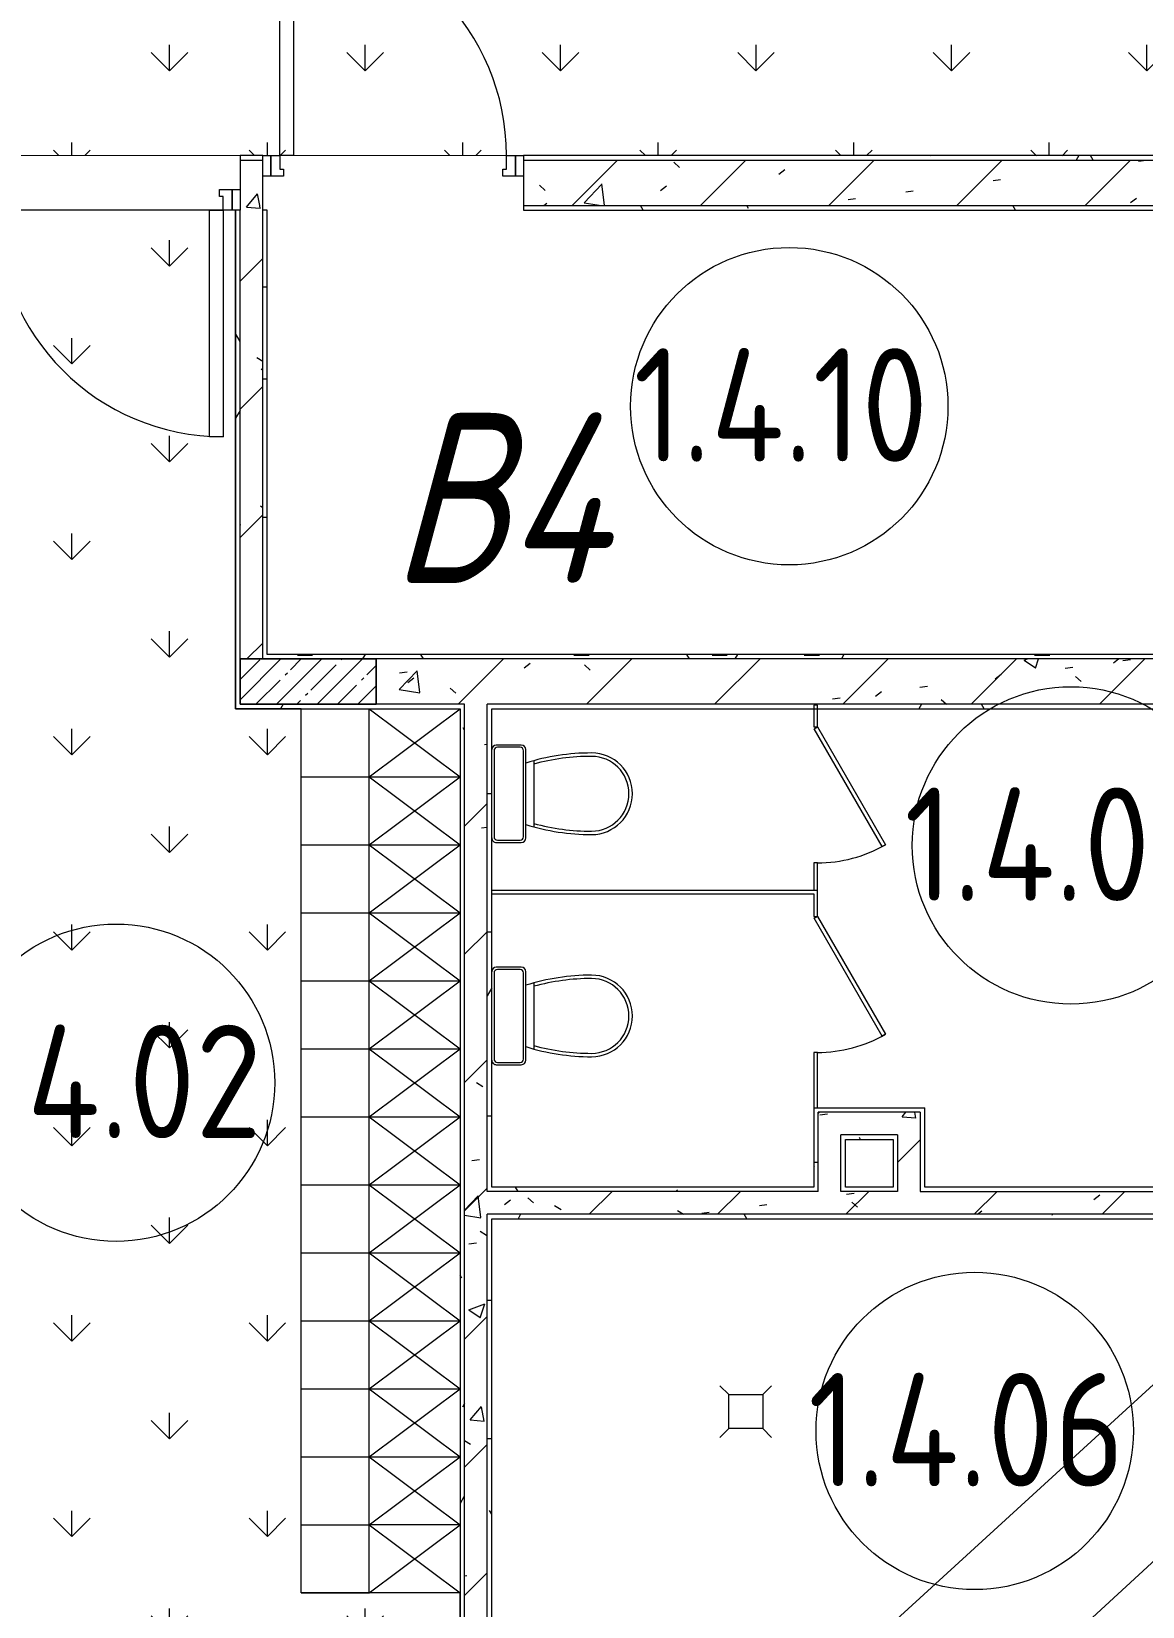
# Model space of a CAD drawing. Header units: millimetres. Extents: x -500089 to 1469082, y -290736 to 166440.
# Drawn here: x 1167984 to 1172884, y -70450 to -63503 of the extents above; entities that cross this region are included whole.
import ezdxf

# ---------------------------------------------------------------- set-up
doc = ezdxf.new("R2010")
doc.units = ezdxf.units.MM
for name, color, linetype, lineweight in [('Двери', 7, 'Continuous', 0), ('Линии', 7, 'Continuous', 0), ('Марки помещений', 7, 'Continuous', 0), ('Несущие колонны', 7, 'Continuous', 0), ('Сантехника', 7, 'Continuous', 0), ('Стены несущие', 7, 'Continuous', 0), ('Стены отделка', 7, 'Continuous', 0), ('Стены штриховка', 7, 'Continuous', 0), ('экспертиза ДУ пояснения', 6, 'Continuous', 0), ('экспертиза категории', 1, 'Continuous', 0), ('экспертиза условные обозначения', 1, 'Continuous', 0)]:
    doc.layers.add(name, color=color, linetype=linetype, lineweight=lineweight)
doc.styles.add('GOST Common_1', font='', dxfattribs={"width": 0.9, "height": 700})
doc.styles.add('mytext', font='isocpeur.ttf', dxfattribs={"width": 0.8, "oblique": 14.999978})
doc.styles.get('GOST Common_1').set_extended_font_data('GOST Common')
pattern_1 = [(0, (1111853.59, -73570.49), (812.8, 203.2), [67.056, -542.544, 67.056, -542.544, -3251.2]), (0, (1111853.59, -73570.49), (812.8, 203.2), [-1219.2, 67.056, -1152.144, 67.056, -542.544, -1422.4]), (0, (1111853.59, -73570.49), (812.8, 203.2), [-3048, 67.056, -339.344, 67.056, -948.944]), (120, (1112158.39, -73468.89), (-582.37636, 602.30545), [67.056, -542.544, 67.056, -542.544, -3251.2]), (120, (1112158.39, -73468.89), (-582.37636, 602.30545), [-1219.2, 67.056, -1152.144, 67.056, -542.544, -1422.4]), (120, (1112158.39, -73468.89), (-582.37636, 602.30545), [-3048, 67.056, -339.344, 67.056, -948.944]), (240, (1112259.99, -73062.49), (-230.42364, -805.50545), [67.056, -542.544, 67.056, -542.544, -3251.2]), (240, (1112259.99, -73062.49), (-230.42364, -805.50545), [-1219.2, 67.056, -1152.144, 67.056, -542.544, -1422.4]), (240, (1112259.99, -73062.49), (-230.42364, -805.50545), [-3048, 67.056, -339.344, 67.056, -948.944])]
pattern_2 = [(45, (1111853.6, -73570.5), (-282.8427, 282.8427), [])]
pattern_3 = [(50, (1111853.6, -73570.5), (728.7365, -63.756), [76.2, -838.2]), (355, (1111853.6, -73570.5), (-140.972, 764.228), [60.96, -670.56]), (100.451, (1111914.3, -73575.8), (587.77, 700.467), [64.76, -712.36]), (46.184, (1111853.6, -73367.3), (1084.316, -168.171), [114.3, -1257.3]), (96.636, (1111943.9, -73381.3), (949.61, 989.71), [97.14, -1068.54]), (351.184, (1111853.6, -73367.3), (949.62, 989.701), [91.44, -1005.84]), (21, (1111955.2, -73418.1), (606.458, -409.0606), [76.2, -838.2]), (326, (1111955.2, -73418.1), (247.208, 736.753), [60.96, -670.56]), (71.451, (1112005.7, -73452.2), (853.668, 327.6855), [64.76, -712.36]), (37.5, (1111853.59, -73570.5), (12.3547, 338.2201), [33.528, -628.904, 33.528, -647.192, -673.1]), (37.5, (1111853.59, -73570.5), (12.3547, 338.2201), [-1343.152, 33.528, -639.572]), (7.5, (1111853.6, -73570.5), (267.2789, 400.7221), [33.528, -354.584, 33.528, -613.664, -256.54]), (7.5, (1111853.6, -73570.5), (267.2789, 400.7221), [-1035.304, 33.528, -223.012]), (327.5, (1111627.02, -73570.5), (542.3633, -22.9153), [33.528, -220.472, 33.528, -758.952, -1051.56]), (327.5, (1111627.02, -73570.5), (542.3633, -22.9153), [-1046.48, 33.528, -1018.032]), (317.5, (1111525.4, -73570.5), (592.517, 101.707), [33.528, -296.672, 33.528, -492.76, -746.76]), (317.5, (1111525.4, -73570.5), (592.517, 101.707), [-856.488, 33.528, -713.232])]
pattern_4 = [(90, (1077209.23, -303341.8), (-431.0523, 431.0523), [114.3, -747.8046]), (45, (1077209.2, -303341.8), (-431.0523, 431.0523), [114.3, -495.3]), (135, (1077209.2, -303341.8), (-431.0523, -431.0523), [114.3, -495.3])]

# ---------------------------------------------------------------- blocks, each defined once
blk = doc.blocks.new('ASVP_ДверьСтальная_1 полотно - Внутренняя 1000х2000h_полотно_ Г Пр _925 в чистоте_-4236617-З Этаж 01')
at = {"layer": 'Двери', "lineweight": 18}
for p, q in [((-500, 1120), (-440, 1120)), ((-500, 120), (-500, 1120)), ((-440, 1120), (-440, 120)), ((-575, 120), (-540, 120)), ((-575, 30), (-575, 120)), ((-540, 120), (-500, 120)), ((-540, 30), (-540, 120)), ((-540, 120), (-540, 30)), ((-440, 120), (-500, 120)), ((-500, 120), (-500, 60)), ((500, 120), (540, 120)), ((500, 60), (500, 120)), ((540, 120), (540, 30)), ((540, 120), (575, 120)), ((540, 30), (540, 120)), ((575, 120), (575, 30)), ((-540, 30), (-575, 30)), ((-484, 30), (-540, 30)), ((-500, 60), (-484, 60)), ((-484, 60), (-484, 30)), ((484, 60), (500, 60)), ((484, 30), (484, 60)), ((540, 30), (484, 30)), ((575, 30), (540, 30))]:
    blk.add_line(p, q, dxfattribs=at)
at = {"layer": 'Двери'}
blk.add_arc((-500, 120), 1000, 0, 90, dxfattribs=at)
blk = doc.blocks.new('ASVP_2D_Унитаз_Слив - Унитаз для взрослых-3413901-З Этаж 01')
at = {"layer": 'Сантехника'}
for p, q in [((85.9, 220), (-304.1, 220)), ((80.9, 210), (-299.1, 210)), ((-254.8, 255), (36.7, 255)), ((-324.1, 200), (-324.1, 90)), ((-314.1, 195), (-314.1, 95)), ((95.9, 95), (95.9, 195)), ((105.9, 90), (105.9, 200)), ((-299.1, 80), (80.9, 80))]:
    blk.add_line(p, q, dxfattribs=at)
for centre, radius, start, end in [((-109.1, 510), 180, 90, 180), ((-109.1, 510), 165, 90, 180), ((-109.1, 510), 180, 0, 90), ((-109.1, 510), 165, 0, 90), ((676.9, 510), 966, 180, 197.47018), ((691.9, 510), 966, 180, 195.30619), ((-910.1, 510), 966, 344.69381, 0), ((-895.1, 510), 966, 342.52982, 0), ((-304.1, 200), 20, 90, 180), ((-299.1, 195), 15, 90, 180), ((80.9, 195), 15, 360, 90), ((85.9, 200), 20, 360, 90), ((-304.1, 90), 20, 180, 270), ((-299.1, 95), 15, 180, 270), ((80.9, 95), 15, 270, 0), ((85.9, 90), 20, 270, 360)]:
    blk.add_arc(centre, radius, start, end, dxfattribs=at)
blk = doc.blocks.new('ASVP_ДверьСтальная_1 полотно - Внутренняя 1000х2000h_полотно_ Г Пр _925 в чистоте_-4236618-З Этаж 01')
at = {"layer": 'Двери', "lineweight": 18}
for p, q in [((-500, 1120), (-440, 1120)), ((-500, 120), (-500, 1120)), ((-440, 1120), (-440, 120)), ((-575, 120), (-540, 120)), ((-575, 30), (-575, 120)), ((-540, 120), (-500, 120)), ((-540, 30), (-540, 120)), ((-540, 120), (-540, 30)), ((-440, 120), (-500, 120)), ((-500, 120), (-500, 60)), ((500, 120), (540, 120)), ((500, 60), (500, 120)), ((540, 120), (540, 30)), ((540, 120), (575, 120)), ((540, 30), (540, 120)), ((575, 120), (575, 30)), ((-540, 30), (-575, 30)), ((-484, 30), (-540, 30)), ((-500, 60), (-484, 60)), ((-484, 60), (-484, 30)), ((484, 60), (500, 60)), ((484, 30), (484, 60)), ((540, 30), (484, 30)), ((575, 30), (540, 30))]:
    blk.add_line(p, q, dxfattribs=at)
at = {"layer": 'Двери'}
blk.add_arc((-500, 120), 1000, 0, 90, dxfattribs=at)
blk = doc.blocks.new('Д_Эскиз_1П - Дверь_в_СУ-3248985-З Этаж 01')
at = {"layer": 'Двери'}
for p, q in [((-300, 8), (219.6, 308)), ((227.6, 294.1), (-292, -5.9)), ((219.6, 308), (227.6, 294.1)), ((-292, -5.9), (-300, 8))]:
    blk.add_line(p, q, dxfattribs=at)
blk.add_arc((-300, 8), 600, 0, 30, dxfattribs=at)
blk = doc.blocks.new('ASVP_2D_Душевой поддон_Трап - Трап-2511425-З Этаж 01')
at = {"layer": 'Сантехника'}
for p, q in [((-75, 75), (-113.9, 113.9)), ((-75, 75), (75, 75)), ((-75, -75), (-75, 75)), ((75, 75), (113.9, 113.9)), ((75, 75), (75, -75)), ((-75, -75), (-113.9, -113.9)), ((75, -75), (-75, -75)), ((75, -75), (113.9, -113.9))]:
    blk.add_line(p, q, dxfattribs=at)
blk = doc.blocks.new('ADSK_КолоннаЖБ_Прямоугольная - 200x600 мм-V272-З Этаж 01')
at = {"layer": 'Несущие колонны', "lineweight": 18}
for p, q in [((-300, 100), (300, 100)), ((-300, -100), (-300, 100)), ((300, 100), (300, -100)), ((300, -100), (-300, -100))]:
    blk.add_line(p, q, dxfattribs=at)
blk = doc.blocks.new('ASVP_Марка_Помещение_ОдноЗначение - Номер-684784-З Этаж 01')
at = {"layer": 'Марки помещений'}
blk.add_circle((0, 0), 3.5, dxfattribs=at)

msp = doc.modelspace()

# ---------------------------------------------------------------- hatches: boundary and pattern name
at = {"layer": 'Несущие колонны'}
h = msp.add_hatch(dxfattribs=at)
h.set_pattern_fill('FP_35', color=256, style=0, pattern_type=2)
h.set_pattern_definition([(45, (1111853.59, -73570.49), (-89.80256, 89.80256), []), (45, (1111943.39, -73570.49), (-89.80256, 89.80256), [158.75, -31.75, 13.411, -18.339])])
h.paths.add_polyline_path([(1169027.878, -66470.488), (1169503.585, -66470.488), (1169503.585, -66270.488), (1168903.585, -66270.488), (1168903.585, -66470.488), (1169003.585, -66470.488)], flags=0)
at = {"layer": 'Стены штриховка'}
h = msp.add_hatch(dxfattribs=at)
h.set_pattern_fill('FP_174', color=256, style=0, pattern_type=2)
h.set_pattern_definition(pattern_1)
h.paths.add_polyline_path([(1179035.572, -64070.488), (1179837.585, -64070.488), (1179837.585, -64050.488), (1178553.585, -64050.488), (1178553.585, -64070.488), (1179033.585, -64070.488)], flags=0)
h.paths.add_polyline_path([(1169003.585, -64070.488), (1169003.585, -64050.488), (1168903.585, -64050.488), (1168903.585, -64070.488)], flags=0)
h.paths.add_polyline_path([(1173743.585, -64070.488), (1175503.585, -64070.488), (1175503.585, -64050.488), (1170153.585, -64050.488), (1170153.585, -64070.488), (1173643.585, -64070.488)], flags=0)
h.paths.add_polyline_path([(1177095.325, -64070.488), (1177103.585, -64070.488), (1177103.585, -64050.488), (1176653.585, -64050.488), (1176653.585, -64070.488), (1177089.89, -64070.488)], flags=0)
h = msp.add_hatch(dxfattribs=at)
h.set_pattern_fill('FP_201', color=256, style=0, pattern_type=2)
h.set_pattern_definition(pattern_2)
h.paths.add_polyline_path([(1177103.585, -64270.488), (1177103.585, -64070.488), (1176653.585, -64070.488), (1176653.585, -64270.488), (1177003.585, -64270.488)], flags=0)
h.paths.add_polyline_path([(1168903.585, -64270.488), (1169003.585, -64270.488), (1169003.585, -64070.488), (1168903.585, -64070.488), (1168903.585, -64201.68)], flags=0)
h.paths.add_polyline_path([(1171553.585, -64270.488), (1175503.585, -64270.488), (1175503.585, -64070.488), (1170153.585, -64070.488), (1170153.585, -64270.488), (1170505.662, -64270.488)], flags=0)
h.paths.add_polyline_path([(1179035.572, -64270.488), (1179853.585, -64270.488), (1179853.585, -64070.488), (1178553.585, -64070.488), (1178553.585, -64270.488)], flags=0)
h = msp.add_hatch(dxfattribs=at)
h.set_pattern_fill('FP_31', color=256, style=0, pattern_type=2)
h.set_pattern_definition(pattern_3)
h.paths.add_polyline_path([(1177103.585, -64270.488), (1177103.585, -64070.488), (1176653.585, -64070.488), (1176653.585, -64270.488), (1177003.585, -64270.488)], flags=0)
h.paths.add_polyline_path([(1168903.585, -64270.488), (1169003.585, -64270.488), (1169003.585, -64070.488), (1168903.585, -64070.488), (1168903.585, -64201.68)], flags=0)
h.paths.add_polyline_path([(1171553.585, -64270.488), (1175503.585, -64270.488), (1175503.585, -64070.488), (1170153.585, -64070.488), (1170153.585, -64270.488), (1170505.662, -64270.488)], flags=0)
h.paths.add_polyline_path([(1179035.572, -64270.488), (1179853.585, -64270.488), (1179853.585, -64070.488), (1178553.585, -64070.488), (1178553.585, -64270.488)], flags=0)
h = msp.add_hatch(dxfattribs=at)
h.set_pattern_fill('FP_174', color=256, style=0, pattern_type=2)
h.set_pattern_definition(pattern_1)
h.paths.add_polyline_path([(1167574.585, -64290.488), (1167753.585, -64290.488), (1167753.585, -64270.488), (1167573.585, -64270.488), (1167573.585, -64290.488)], flags=0)
h.paths.add_polyline_path([(1179853.585, -64290.488), (1180253.585, -64290.488), (1180253.585, -64270.488), (1178553.585, -64270.488), (1178553.585, -64290.488), (1179320.252, -64290.488)], flags=0)
h.paths.add_polyline_path([(1171663.585, -64290.488), (1173643.585, -64290.488), (1173643.585, -64270.488), (1170153.585, -64270.488), (1170153.585, -64290.488), (1171553.585, -64290.488)], flags=0)
h.paths.add_polyline_path([(1176994.955, -64290.488), (1177003.585, -64290.488), (1177003.585, -64270.488), (1176753.585, -64270.488), (1176753.585, -64290.488), (1176994.412, -64290.488)], flags=0)
h.paths.add_polyline_path([(1173743.585, -64290.488), (1175313.585, -64290.488), (1175313.585, -64270.488), (1173743.585, -64270.488)], flags=0)
h.paths.add_polyline_path([(1175433.585, -64290.488), (1175503.585, -64290.488), (1175503.585, -64270.488), (1175413.585, -64270.488), (1175413.585, -64290.488)], flags=0)
h = msp.add_hatch(dxfattribs=at)
h.set_pattern_fill('FP_174', color=256, style=0, pattern_type=2)
h.set_pattern_definition(pattern_1)
h.paths.add_polyline_path([(1168903.585, -66470.488), (1168903.585, -64290.488), (1168883.585, -64290.488), (1168883.585, -66470.488)], flags=0)
h = msp.add_hatch(dxfattribs=at)
h.set_pattern_fill('FP_201', color=256, style=0, pattern_type=2)
h.set_pattern_definition(pattern_2)
h.paths.add_polyline_path([(1168903.585, -66270.488), (1169003.585, -66270.488), (1169003.585, -64270.488), (1168903.585, -64270.488), (1168903.585, -66250.488)], flags=0)
h = msp.add_hatch(dxfattribs=at)
h.set_pattern_fill('FP_31', color=256, style=0, pattern_type=2)
h.set_pattern_definition(pattern_3)
h.paths.add_polyline_path([(1168903.585, -66270.488), (1169003.585, -66270.488), (1169003.585, -64270.488), (1168903.585, -64270.488), (1168903.585, -66250.488)], flags=0)
h = msp.add_hatch(dxfattribs=at)
h.set_pattern_fill('FP_174', color=256, style=0, pattern_type=2)
h.set_pattern_definition(pattern_1)
h.paths.add_polyline_path([(1169003.585, -66250.488), (1169023.585, -66250.488), (1169023.585, -64290.488), (1169003.585, -64290.488), (1169003.585, -65640.425)], flags=0)
h = msp.add_hatch(dxfattribs=at)
h.set_pattern_fill('FP_174', color=256, style=0, pattern_type=2)
h.set_pattern_definition(pattern_1)
h.paths.add_polyline_path([(1175313.585, -66270.488), (1175313.585, -66250.488), (1173743.585, -66250.488), (1173743.585, -66270.488), (1175293.585, -66270.488)], flags=0)
h.paths.add_polyline_path([(1169993.585, -66270.488), (1173643.585, -66270.488), (1173643.585, -66250.488), (1169003.585, -66250.488), (1169003.585, -66270.488), (1169503.585, -66270.488)], flags=0)
h = msp.add_hatch(dxfattribs=at)
h.set_pattern_fill('FP_201', color=256, style=0, pattern_type=2)
h.set_pattern_definition(pattern_2)
h.paths.add_polyline_path([(1175413.585, -66470.488), (1175413.585, -66270.488), (1174353.585, -66270.488), (1174353.585, -66470.488), (1175313.585, -66470.488)], flags=0)
h.paths.add_polyline_path([(1171553.585, -66470.488), (1173453.585, -66470.488), (1173453.585, -66270.488), (1169503.585, -66270.488), (1169503.585, -66470.488), (1171067.962, -66470.488)], flags=0)
h = msp.add_hatch(dxfattribs=at)
h.set_pattern_fill('FP_31', color=256, style=0, pattern_type=2)
h.set_pattern_definition(pattern_3)
h.paths.add_polyline_path([(1175413.585, -66470.488), (1175413.585, -66270.488), (1174353.585, -66270.488), (1174353.585, -66470.488), (1175313.585, -66470.488)], flags=0)
h.paths.add_polyline_path([(1171553.585, -66470.488), (1173453.585, -66470.488), (1173453.585, -66270.488), (1169503.585, -66270.488), (1169503.585, -66470.488), (1171067.962, -66470.488)], flags=0)
h = msp.add_hatch(dxfattribs=at)
h.set_pattern_fill('FP_174', color=256, style=0, pattern_type=2)
h.set_pattern_definition(pattern_1)
h.paths.add_polyline_path([(1169027.878, -66490.488), (1169893.585, -66490.488), (1169893.585, -66470.488), (1168883.585, -66470.488), (1168883.585, -66490.488), (1169003.585, -66490.488)], flags=0)
h.paths.add_polyline_path([(1170139.852, -66490.488), (1174253.585, -66490.488), (1174253.585, -66470.488), (1169993.585, -66470.488), (1169993.585, -66490.488), (1170042.585, -66490.488)], flags=0)
h.paths.add_polyline_path([(1175313.585, -66490.488), (1175433.585, -66490.488), (1175433.585, -66470.488), (1174353.585, -66470.488), (1174353.585, -66490.488), (1174603.585, -66490.488)], flags=0)
h = msp.add_hatch(dxfattribs=at)
h.set_pattern_fill('FP_201', color=256, style=0, pattern_type=2)
h.set_pattern_definition(pattern_2)
h.paths.add_polyline_path([(1169993.585, -71670.488), (1169993.396, -66470.488), (1169893.585, -66470.488), (1169893.585, -71670.488)], flags=0)
h = msp.add_hatch(dxfattribs=at)
h.set_pattern_fill('FP_31', color=256, style=0, pattern_type=2)
h.set_pattern_definition(pattern_3)
h.paths.add_polyline_path([(1169993.585, -71670.488), (1169993.396, -66470.488), (1169893.585, -66470.488), (1169893.585, -71670.488)], flags=0)
h = msp.add_hatch(dxfattribs=at)
h.set_pattern_fill('FP_174', color=256, style=0, pattern_type=2)
h.set_pattern_definition(pattern_1)
h.paths.add_polyline_path([(1169893.585, -71650.488), (1169893.585, -66490.488), (1169873.585, -66490.488), (1169873.585, -71650.488)], flags=0)
h = msp.add_hatch(dxfattribs=at)
h.set_pattern_fill('FP_174', color=256, style=0, pattern_type=2)
h.set_pattern_definition(pattern_1)
h.paths.add_polyline_path([(1170013.585, -71650.488), (1170013.585, -68720.488), (1169993.585, -68720.488), (1169993.585, -71650.488)], flags=0)
h.paths.add_polyline_path([(1169993.585, -68620.488), (1170013.585, -68620.488), (1170013.585, -66490.488), (1169993.585, -66490.488), (1169993.585, -68518.556)], flags=0)
h = msp.add_hatch(dxfattribs=at)
h.set_pattern_fill('FP_174', color=256, style=0, pattern_type=2)
h.set_pattern_definition(pattern_1)
h.paths.add_polyline_path([(1171453.585, -68600.488), (1171453.585, -68250.488), (1171433.585, -68250.488), (1171433.585, -68600.488)], flags=0)
h = msp.add_hatch(dxfattribs=at)
h.set_pattern_fill('FP_201', color=256, style=0, pattern_type=2)
h.set_pattern_definition(pattern_2)
h.paths.add_polyline_path([(1171553.585, -68620.488), (1171553.585, -68270.488), (1171453.585, -68270.488), (1171453.585, -68620.488)], flags=0)
h = msp.add_hatch(dxfattribs=at)
h.set_pattern_fill('FP_31', color=256, style=0, pattern_type=2)
h.set_pattern_definition(pattern_3)
h.paths.add_polyline_path([(1171553.585, -68620.488), (1171553.585, -68270.488), (1171453.585, -68270.488), (1171453.585, -68620.488)], flags=0)
h = msp.add_hatch(dxfattribs=at)
h.set_pattern_fill('FP_201', color=256, style=0, pattern_type=2)
h.set_pattern_definition(pattern_2)
h.paths.add_polyline_path([(1171803.585, -68620.488), (1171903.585, -68620.488), (1171903.585, -68270.488), (1171803.585, -68270.488), (1171803.585, -68616.196)], flags=0)
h = msp.add_hatch(dxfattribs=at)
h.set_pattern_fill('FP_31', color=256, style=0, pattern_type=2)
h.set_pattern_definition(pattern_3)
h.paths.add_polyline_path([(1171803.585, -68620.488), (1171903.585, -68620.488), (1171903.585, -68270.488), (1171803.585, -68270.488), (1171803.585, -68616.196)], flags=0)
h = msp.add_hatch(dxfattribs=at)
h.set_pattern_fill('FP_174', color=256, style=0, pattern_type=2)
h.set_pattern_definition(pattern_1)
h.paths.add_polyline_path([(1171783.585, -68390.488), (1171783.585, -68370.488), (1171573.585, -68370.488), (1171573.585, -68390.488), (1171777.871, -68390.488)], flags=0)
h = msp.add_hatch(dxfattribs=at)
h.set_pattern_fill('FP_201', color=256, style=0, pattern_type=2)
h.set_pattern_definition(pattern_2)
h.paths.add_polyline_path([(1169993.585, -68720.488), (1174253.585, -68720.488), (1174253.585, -68620.488), (1169993.585, -68620.77)], flags=0)
h = msp.add_hatch(dxfattribs=at)
h.set_pattern_fill('FP_31', color=256, style=0, pattern_type=2)
h.set_pattern_definition(pattern_3)
h.paths.add_polyline_path([(1169993.585, -68720.488), (1174253.585, -68720.488), (1174253.585, -68620.488), (1169993.585, -68620.77)], flags=0)
h = msp.add_hatch(dxfattribs=at)
h.set_pattern_fill('FP_174', color=256, style=0, pattern_type=2)
h.set_pattern_definition(pattern_1)
h.paths.add_polyline_path([(1171553.585, -68620.488), (1171803.585, -68620.488), (1171803.585, -68600.488), (1171553.585, -68600.488), (1171553.585, -68613.543)], flags=0)
h.paths.add_polyline_path([(1172033.094, -68620.488), (1174233.585, -68620.488), (1174233.585, -68600.488), (1171903.585, -68600.488), (1171903.585, -68620.488)], flags=0)
h.paths.add_polyline_path([(1171453.585, -68620.488), (1171453.585, -68600.488), (1170013.585, -68600.488), (1170013.585, -68620.488), (1170139.852, -68620.488)], flags=0)
h = msp.add_hatch(dxfattribs=at)
h.set_pattern_fill('FP_174', color=256, style=0, pattern_type=2)
h.set_pattern_definition(pattern_1)
h.paths.add_polyline_path([(1174233.585, -68740.488), (1174233.585, -68720.488), (1170013.585, -68720.488), (1170013.585, -68740.488), (1173475.738, -68740.488)], flags=0)
at = {"layer": 'экспертиза условные обозначения'}
h = msp.add_hatch(dxfattribs=at)
h.set_pattern_fill('GRASS', color=2, scale=24)
h.set_pattern_definition(pattern_4)
edge = h.paths.add_edge_path()
edge.add_line((1167770.702, -40039.927), (1179837.585, -40040.488))
edge.add_line((1179837.585, -40040.488), (1179836.469, -64051.049))
edge.add_line((1179836.469, -64051.049), (1167769.585, -64050.488))
edge.add_line((1167769.585, -64050.488), (1167769.585, -40040.488))
h = msp.add_hatch(dxfattribs=at)
h.set_pattern_fill('GRASS', color=3, scale=24)
h.set_pattern_definition(pattern_4)
h.paths.add_polyline_path([(1167573.585, -71650.488), (1169873.585, -71650.488), (1169873.585, -70390.488), (1169173.585, -70390.488), (1169173.585, -66490.488), (1168883.585, -66490.488), (1168883.585, -64290.488), (1167573.585, -64290.488)])

# ---------------------------------------------------------------- linework, layer by layer
at = {"layer": 'Линии'}
for p, q in [((1169173.585, -66790.488), (1169173.585, -66490.488)), ((1169473.585, -66790.488), (1169473.585, -66490.488)), ((1169473.585, -66490.488), (1169873.585, -66790.488)), ((1169473.585, -66790.488), (1169873.585, -66490.488)), ((1169173.585, -66790.488), (1169473.585, -66790.488)), ((1169173.585, -67090.488), (1169173.585, -66790.488)), ((1169473.585, -66790.488), (1169873.585, -66790.488)), ((1169473.585, -67090.488), (1169473.585, -66790.488)), ((1169473.585, -66790.488), (1169873.585, -67090.488)), ((1169473.585, -67090.488), (1169873.585, -66790.488)), ((1169173.585, -67090.488), (1169473.585, -67090.488)), ((1169173.585, -67390.488), (1169173.585, -67090.488)), ((1169473.585, -67090.488), (1169873.585, -67090.488)), ((1169473.585, -67390.488), (1169473.585, -67090.488)), ((1169473.585, -67090.488), (1169873.585, -67390.488)), ((1169473.585, -67390.488), (1169873.585, -67090.488)), ((1169173.585, -67390.488), (1169473.585, -67390.488)), ((1169173.585, -67690.488), (1169173.585, -67390.488)), ((1169473.585, -67390.488), (1169873.585, -67390.488)), ((1169473.585, -67690.488), (1169473.585, -67390.488)), ((1169473.585, -67390.488), (1169873.585, -67690.488)), ((1169473.585, -67690.488), (1169873.585, -67390.488)), ((1169173.585, -67690.488), (1169473.585, -67690.488)), ((1169173.585, -67990.488), (1169173.585, -67690.488)), ((1169473.585, -67690.488), (1169873.585, -67690.488)), ((1169473.585, -67990.488), (1169473.585, -67690.488)), ((1169473.585, -67690.488), (1169873.585, -67990.488)), ((1169473.585, -67990.488), (1169873.585, -67690.488)), ((1169173.585, -67990.488), (1169473.585, -67990.488)), ((1169173.585, -68290.488), (1169173.585, -67990.488)), ((1169473.585, -67990.488), (1169873.585, -67990.488)), ((1169473.585, -68290.488), (1169473.585, -67990.488)), ((1169473.585, -67990.488), (1169873.585, -68290.488)), ((1169473.585, -68290.488), (1169873.585, -67990.488)), ((1169173.585, -68290.488), (1169473.585, -68290.488)), ((1169173.585, -68590.488), (1169173.585, -68290.488)), ((1169473.585, -68290.488), (1169873.585, -68290.488)), ((1169473.585, -68590.488), (1169473.585, -68290.488)), ((1169473.585, -68290.488), (1169873.585, -68590.488)), ((1169473.585, -68590.488), (1169873.585, -68290.488)), ((1169173.585, -68590.488), (1169473.585, -68590.488)), ((1169173.585, -68890.488), (1169173.585, -68590.488)), ((1169473.585, -68590.488), (1169873.585, -68590.488)), ((1169473.585, -68890.488), (1169473.585, -68590.488)), ((1169473.585, -68590.488), (1169873.585, -68890.488)), ((1169473.585, -68890.488), (1169873.585, -68590.488)), ((1169173.585, -68890.488), (1169473.585, -68890.488)), ((1169173.585, -69190.488), (1169173.585, -68890.488)), ((1169473.585, -68890.488), (1169873.585, -68890.488)), ((1169473.585, -69190.488), (1169473.585, -68890.488)), ((1169473.585, -68890.488), (1169873.585, -69190.488)), ((1169473.585, -69190.488), (1169873.585, -68890.488)), ((1169173.585, -69190.488), (1169473.585, -69190.488)), ((1169173.585, -69490.488), (1169173.585, -69190.488)), ((1169473.585, -69190.488), (1169873.585, -69190.488)), ((1169473.585, -69490.488), (1169473.585, -69190.488)), ((1169473.585, -69190.488), (1169873.585, -69490.488)), ((1169473.585, -69490.488), (1169873.585, -69190.488)), ((1169173.585, -69490.488), (1169473.585, -69490.488)), ((1169173.585, -69790.488), (1169173.585, -69490.488)), ((1169473.585, -69490.488), (1169873.585, -69490.488)), ((1169473.585, -69790.488), (1169473.585, -69490.488)), ((1169473.585, -69490.488), (1169873.585, -69790.488)), ((1169473.585, -69790.488), (1169873.585, -69490.488)), ((1169173.585, -69790.488), (1169473.585, -69790.488)), ((1169173.585, -70090.488), (1169173.585, -69790.488)), ((1169473.585, -69790.488), (1169873.585, -69790.488)), ((1169473.585, -70090.488), (1169473.585, -69790.488)), ((1169473.585, -69790.488), (1169873.585, -70090.488)), ((1169473.585, -70090.488), (1169873.585, -69790.488)), ((1169173.585, -70090.488), (1169473.585, -70090.488)), ((1169173.585, -70390.488), (1169173.585, -70090.488)), ((1169873.585, -70090.488), (1169473.585, -70090.488)), ((1169473.585, -70390.488), (1169473.585, -70090.488)), ((1169473.585, -70090.488), (1169873.585, -70390.488)), ((1169473.585, -70390.488), (1169873.585, -70090.488)), ((1169173.585, -70390.488), (1169473.585, -70390.488)), ((1169873.585, -70390.488), (1169473.585, -70390.488))]:
    msp.add_line(p, q, dxfattribs=at)
at = {"layer": 'Несущие колонны'}
for p, q in [((1169003.585, -66270.488), (1168903.585, -66270.488)), ((1168903.585, -66270.488), (1168903.585, -66470.488)), ((1169503.585, -66270.488), (1169003.585, -66270.488)), ((1169503.585, -66470.488), (1169503.585, -66270.488)), ((1168903.585, -66470.488), (1169503.585, -66470.488))]:
    msp.add_line(p, q, dxfattribs=at)
at = {"layer": 'Стены несущие'}
for p, q in [((1168903.585, -64070.488), (1168903.585, -64200.488)), ((1168903.585, -64070.488), (1169003.585, -64070.488)), ((1170153.585, -64070.488), (1175503.585, -64070.488)), ((1169003.585, -64270.488), (1169003.585, -64140.488)), ((1170153.585, -64140.488), (1170153.585, -64270.488)), ((1168903.585, -66270.488), (1168903.585, -64290.488)), ((1169003.585, -66270.488), (1169003.585, -64290.488)), ((1170153.585, -64270.488), (1173643.585, -64270.488)), ((1173453.585, -66270.488), (1169503.585, -66270.488)), ((1169893.585, -66470.488), (1169503.585, -66470.488)), ((1169893.585, -71670.488), (1169893.585, -66470.488)), ((1173453.585, -66470.488), (1169993.585, -66470.488)), ((1169993.585, -68620.488), (1169993.585, -66470.488)), ((1171453.585, -68620.488), (1171453.585, -68270.488)), ((1171903.585, -68270.488), (1171453.585, -68270.488)), ((1171903.585, -68270.488), (1171903.585, -68620.488)), ((1171553.585, -68620.488), (1171553.585, -68370.488)), ((1171803.585, -68370.488), (1171553.585, -68370.488)), ((1171803.585, -68370.488), (1171803.585, -68620.488)), ((1171453.585, -68620.488), (1169993.585, -68620.488)), ((1171803.585, -68620.488), (1171553.585, -68620.488)), ((1171903.585, -68620.488), (1174253.585, -68620.488)), ((1170013.585, -68720.488), (1169993.585, -68720.488)), ((1169993.585, -71670.488), (1169993.585, -68720.488)), ((1174253.585, -68720.488), (1170013.585, -68720.488))]:
    msp.add_line(p, q, dxfattribs=at)
at = {"layer": 'Стены отделка'}
for p, q in [((1169003.585, -64050.488), (1168903.585, -64050.488)), ((1168903.585, -64050.488), (1168903.585, -64070.488)), ((1175503.585, -64050.488), (1170153.585, -64050.488)), ((1168883.585, -64290.488), (1168883.585, -66490.488)), ((1169003.585, -64290.488), (1169003.585, -64270.488)), ((1169023.585, -64290.488), (1169003.585, -64290.488)), ((1169023.585, -66250.488), (1169023.585, -64290.488)), ((1170153.585, -64270.488), (1170153.585, -64290.488)), ((1170153.585, -64290.488), (1173623.585, -64290.488)), ((1173623.585, -66250.488), (1169023.585, -66250.488)), ((1171433.585, -66474.488), (1171433.585, -66570.488)), ((1171449.585, -66474.488), (1171433.585, -66474.488)), ((1171449.585, -66570.488), (1171449.585, -66474.488)), ((1168883.585, -66490.488), (1169873.585, -66490.488)), ((1169873.585, -66490.488), (1169873.585, -71650.488)), ((1170013.585, -66490.488), (1174233.585, -66490.488)), ((1170013.585, -68600.488), (1170013.585, -66490.488)), ((1171433.585, -66570.488), (1171449.585, -66570.488)), ((1171433.585, -67170.488), (1171433.585, -67290.488)), ((1171449.585, -67170.488), (1171433.585, -67170.488)), ((1171449.585, -67406.488), (1171449.585, -67170.488)), ((1170013.585, -67290.488), (1171449.585, -67290.488)), ((1170013.585, -67306.488), (1171433.585, -67306.488)), ((1171433.585, -67306.488), (1171433.585, -67406.488)), ((1171433.585, -67406.488), (1171449.585, -67406.488)), ((1171433.585, -68006.488), (1171433.585, -68600.488)), ((1171449.585, -68006.488), (1171433.585, -68006.488)), ((1171449.585, -68250.488), (1171449.585, -68006.488)), ((1171433.585, -68250.488), (1171923.585, -68250.488)), ((1171923.585, -68600.488), (1171923.585, -68250.488)), ((1171573.585, -68600.488), (1171573.585, -68390.488)), ((1171573.585, -68390.488), (1171783.585, -68390.488)), ((1171783.585, -68390.488), (1171783.585, -68600.488)), ((1171433.585, -68600.488), (1170013.585, -68600.488)), ((1171783.585, -68600.488), (1171573.585, -68600.488)), ((1174233.585, -68600.488), (1171923.585, -68600.488)), ((1170013.585, -68740.488), (1174233.585, -68740.488)), ((1170013.585, -71650.488), (1170013.585, -68740.488))]:
    msp.add_line(p, q, dxfattribs=at)
at = {"layer": 'Стены штриховка'}
for p, q in [((1169003.585, -66270.488), (1169503.585, -66270.488)), ((1169503.585, -66270.488), (1169503.585, -66470.488)), ((1169503.585, -66470.488), (1168903.585, -66470.488))]:
    msp.add_line(p, q, dxfattribs=at)
at = {"layer": 'экспертиза ДУ пояснения'}
for p, q in [((1169527.42, -72584.253), (1283545.83, 31674.308)), ((1283545.83, 31674.308), (1170451.223, -72536.169))]:
    msp.add_line(p, q, dxfattribs=at)
at = {"layer": 'экспертиза условные обозначения', "color": 2}
msp.add_lwpolyline([(1167770.702, -40039.927), (1179837.585, -40040.488), (1179836.469, -64051.049), (1167769.585, -64050.488), (1167769.585, -40040.488)], dxfattribs=at)
at = {"layer": 'экспертиза условные обозначения', "color": 3}
msp.add_lwpolyline([(1167573.585, -71650.488), (1169873.585, -71650.488), (1169873.585, -70390.488), (1169173.585, -70390.488), (1169173.585, -66490.488), (1168883.585, -66490.488), (1168883.585, -64290.488), (1167573.585, -64290.488), (1167573.585, -71650.488)], dxfattribs=at)

# ---------------------------------------------------------------- block references
at = {"layer": 'Двери'}
msp.add_blockref('ASVP_ДверьСтальная_1 полотно - Внутренняя 1000х2000h_полотно_ Г Пр _925 в чистоте_-4236617-З Этаж 01', (1169578.585, -64170.488), dxfattribs=at)
for name, p, rotation in [('ASVP_ДверьСтальная_1 полотно - Внутренняя 1000х2000h_полотно_ Г Пр _925 в чистоте_-4236618-З Этаж 01', (1168328.585, -64170.488), 180), ('Д_Эскиз_1П - Дверь_в_СУ-3248985-З Этаж 01', (1171441.585, -66870.488), 270.0000000000001), ('Д_Эскиз_1П - Дверь_в_СУ-3248985-З Этаж 01', (1171441.585, -67706.488), 270.0000000000001)]:
    msp.add_blockref(name, p, dxfattribs=dict(at, rotation=rotation))
at = {"layer": 'Марки помещений', "xscale": 199.9999999999999, "yscale": 199.9999999999999, "zscale": 199.9999999999999}
for p in [(1171325.687, -65155.799), (1172567.929, -67093.426), (1168356.467, -68139.994), (1172143.759, -69676.091)]:
    msp.add_blockref('ASVP_Марка_Помещение_ОдноЗначение - Номер-684784-З Этаж 01', p, dxfattribs=at)
at = {"layer": 'Несущие колонны'}
msp.add_blockref('ADSK_КолоннаЖБ_Прямоугольная - 200x600 мм-V272-З Этаж 01', (1169203.585, -66370.488), dxfattribs=at)
at = {"layer": 'Сантехника', "rotation": 269.9999999999999}
for p in [(1169943.585, -66974.563), (1169943.585, -67954.563)]:
    msp.add_blockref('ASVP_2D_Унитаз_Слив - Унитаз для взрослых-3413901-З Этаж 01', p, dxfattribs=at)
at = {"layer": 'Сантехника'}
msp.add_blockref('ASVP_2D_Душевой поддон_Трап - Трап-2511425-З Этаж 01', (1171133.585, -69590.488), dxfattribs=at)

# ---------------------------------------------------------------- texts
at = {"layer": 'Марки помещений', "char_height": 500, "attachment_point": 1, "style": 'GOST Common_1'}
for s, insert, width in [('1.4.10', (1170638.972, -64900.349), 1688.35387), ('1.4.07', (1171833.514, -66837.976), 1803.79687), ('1.4.02', (1167622.052, -67884.544), 1803.79687), ('1.4.06', (1171409.345, -69420.641), 1803.79687)]:
    msp.add_mtext(s, dxfattribs=dict(at, insert=insert, width=width))
at = {"layer": 'экспертиза категории', "lineweight": 50, "insert": (1169566.794, -65185.53), "char_height": 750, "attachment_point": 1, "style": 'mytext'}
msp.add_mtext_dynamic_manual_height_columns('В4', width=2459.42723, gutter_width=17359.771, heights=[0], dxfattribs=at)

doc.saveas('drawing.dxf')
